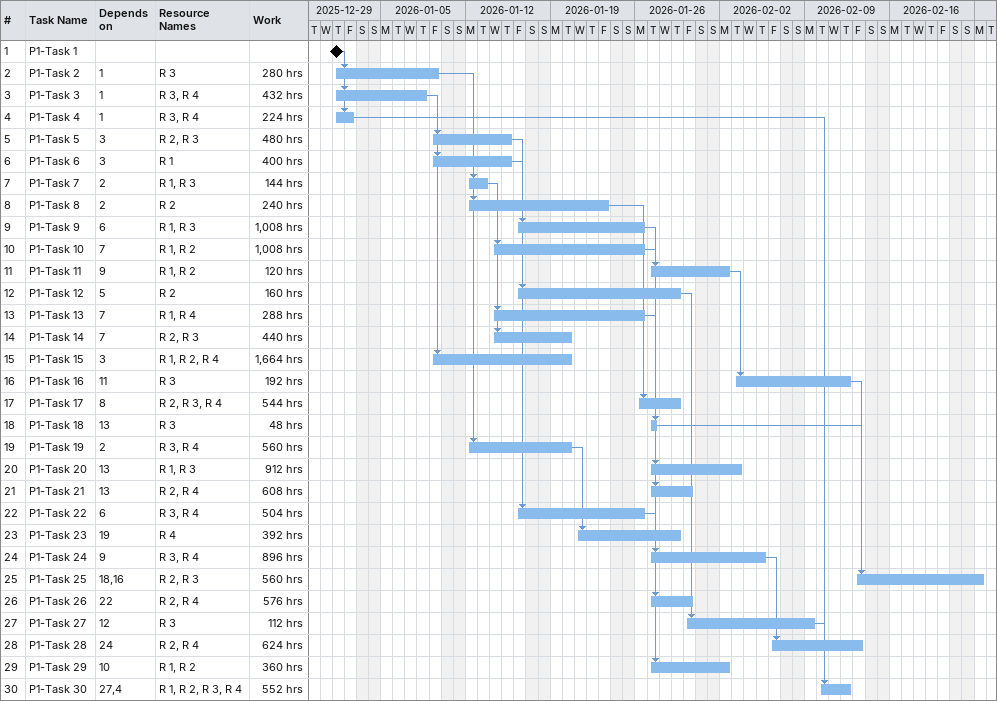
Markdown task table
| ID | Task | Start | Finish | Predecessors | Resources | Work (h) |
|---|---|---|---|---|---|---|
| 1 | P1-Task 1 (milestone) | 2026-01-01 | 2026-01-01 |  |  |  |
| 2 | P1-Task 2 | 2026-01-01 | 2026-01-09 | 1 | R 3 | 280 |
| 3 | P1-Task 3 | 2026-01-01 | 2026-01-08 | 1 | R 3, R 4 | 432 |
| 4 | P1-Task 4 | 2026-01-01 | 2026-01-02 | 1 | R 3, R 4 | 224 |
| 5 | P1-Task 5 | 2026-01-09 | 2026-01-15 | 3 | R 2, R 3 | 480 |
| 6 | P1-Task 6 | 2026-01-09 | 2026-01-15 | 3 | R 1 | 400 |
| 7 | P1-Task 7 | 2026-01-12 | 2026-01-13 | 2 | R 1, R 3 | 144 |
| 8 | P1-Task 8 | 2026-01-12 | 2026-01-23 | 2 | R 2 | 240 |
| 9 | P1-Task 9 | 2026-01-16 | 2026-01-26 | 6 | R 1, R 3 | 1008 |
| 10 | P1-Task 10 | 2026-01-14 | 2026-01-26 | 7 | R 1, R 2 | 1008 |
| 11 | P1-Task 11 | 2026-01-27 | 2026-02-02 | 9 | R 1, R 2 | 120 |
| 12 | P1-Task 12 | 2026-01-16 | 2026-01-29 | 5 | R 2 | 160 |
| 13 | P1-Task 13 | 2026-01-14 | 2026-01-26 | 7 | R 1, R 4 | 288 |
| 14 | P1-Task 14 | 2026-01-14 | 2026-01-20 | 7 | R 2, R 3 | 440 |
| 15 | P1-Task 15 | 2026-01-09 | 2026-01-20 | 3 | R 1, R 2, R 4 | 1664 |
| 16 | P1-Task 16 | 2026-02-03 | 2026-02-12 | 11 | R 3 | 192 |
| 17 | P1-Task 17 | 2026-01-26 | 2026-01-29 | 8 | R 2, R 3, R 4 | 544 |
| 18 | P1-Task 18 | 2026-01-27 | 2026-01-27 | 13 | R 3 | 48 |
| 19 | P1-Task 19 | 2026-01-12 | 2026-01-20 | 2 | R 3, R 4 | 560 |
| 20 | P1-Task 20 | 2026-01-27 | 2026-02-03 | 13 | R 1, R 3 | 912 |
| 21 | P1-Task 21 | 2026-01-27 | 2026-01-30 | 13 | R 2, R 4 | 608 |
| 22 | P1-Task 22 | 2026-01-16 | 2026-01-26 | 6 | R 3, R 4 | 504 |
| 23 | P1-Task 23 | 2026-01-21 | 2026-01-29 | 19 | R 4 | 392 |
| 24 | P1-Task 24 | 2026-01-27 | 2026-02-05 | 9 | R 3, R 4 | 896 |
| 25 | P1-Task 25 | 2026-02-13 | 2026-02-23 | 18, 16 | R 2, R 3 | 560 |
| 26 | P1-Task 26 | 2026-01-27 | 2026-01-30 | 22 | R 2, R 4 | 576 |
| 27 | P1-Task 27 | 2026-01-30 | 2026-02-09 | 12 | R 3 | 112 |
| 28 | P1-Task 28 | 2026-02-06 | 2026-02-13 | 24 | R 2, R 4 | 624 |
| 29 | P1-Task 29 | 2026-01-27 | 2026-02-02 | 10 | R 1, R 2 | 360 |
| 30 | P1-Task 30 | 2026-02-10 | 2026-02-12 | 27, 4 | R 1, R 2, R 3, R 4 | 552 |
